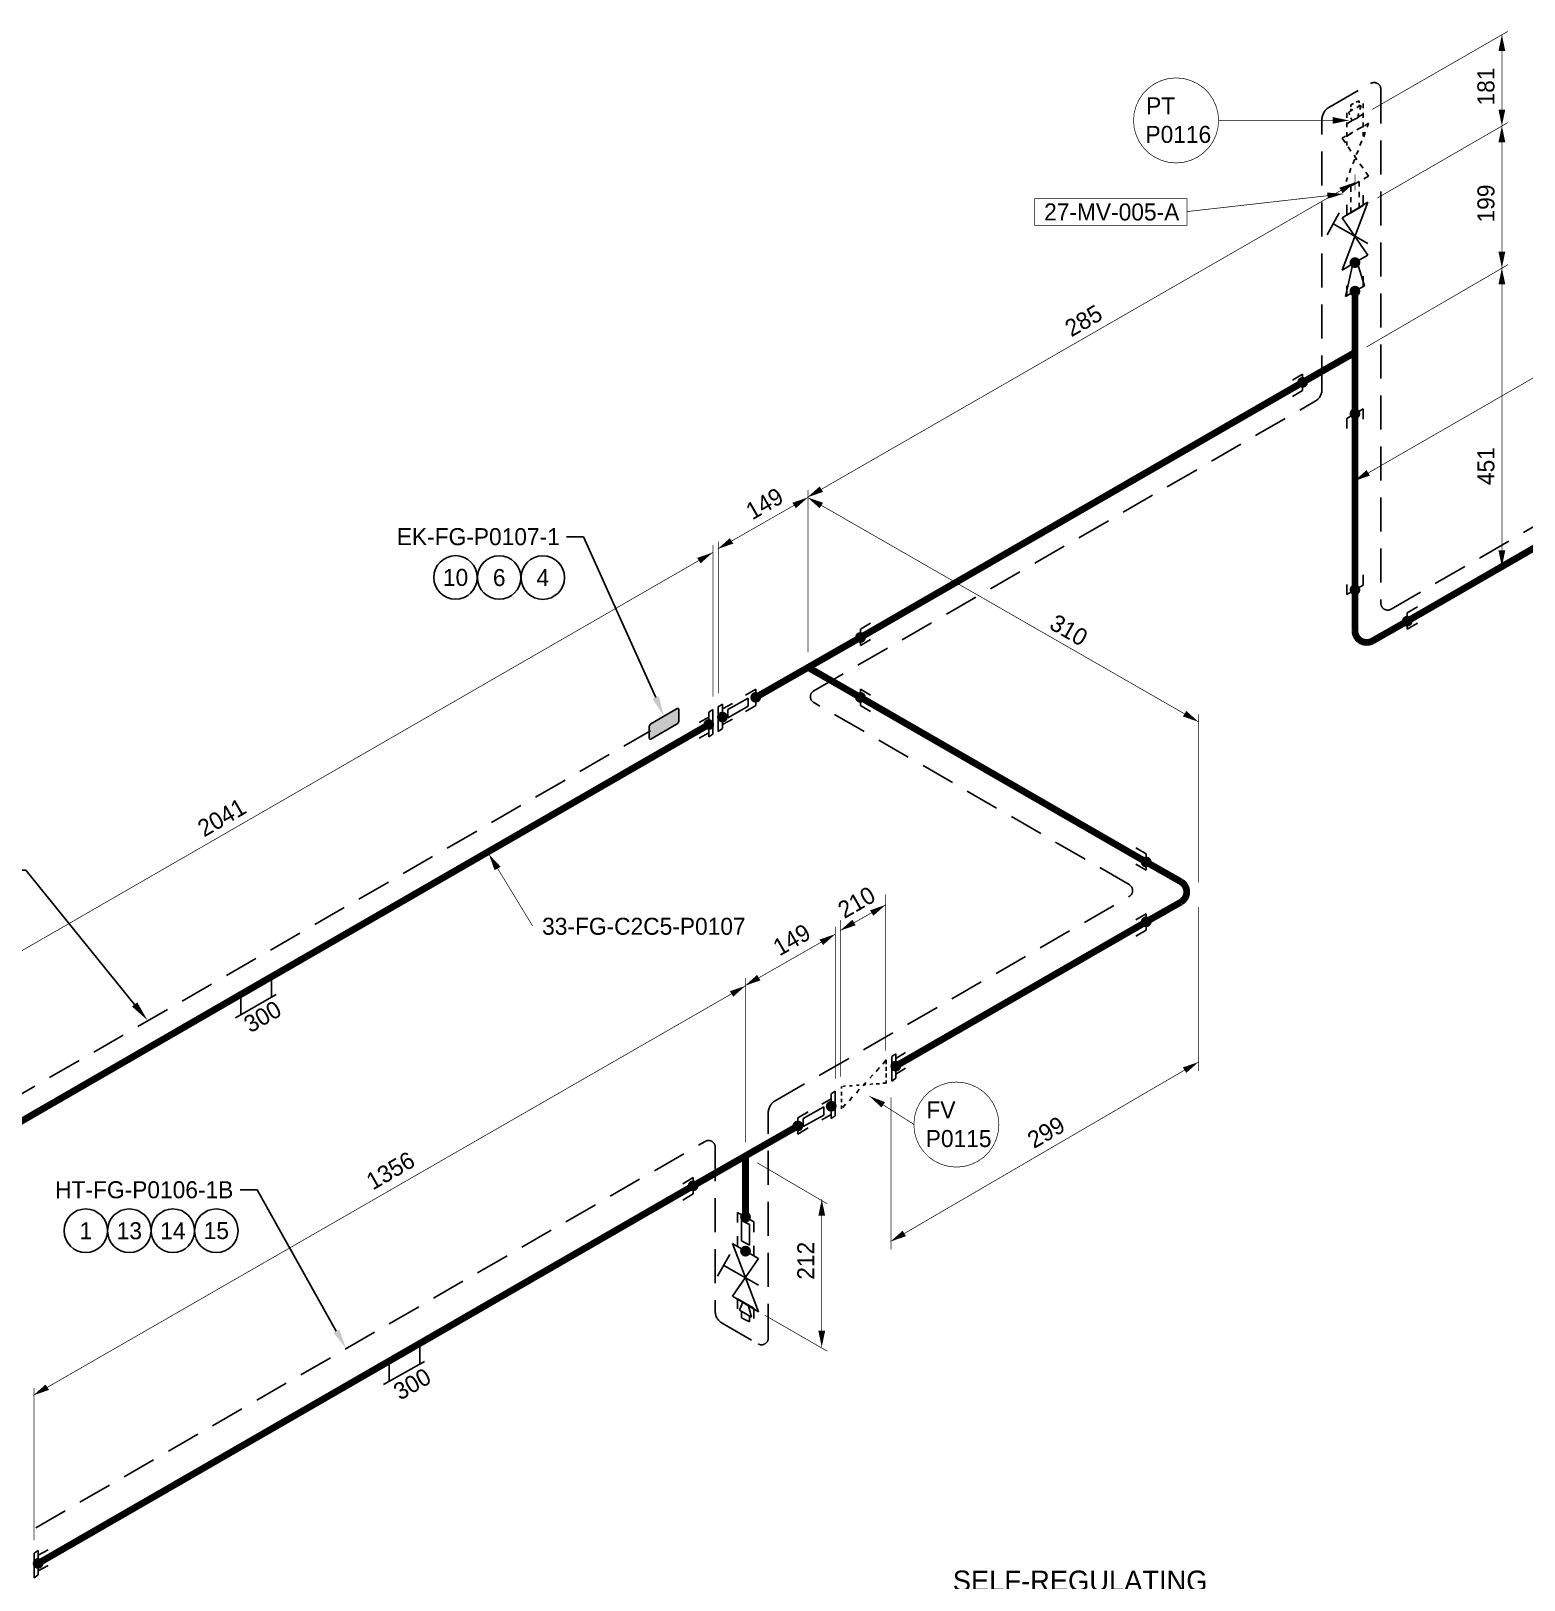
# Model space of a CAD drawing. Extents: x 0 to 844, y -42 to 494.
# Drawn here: x 323.7 to 543.3, y 139.7 to 367.3 of the extents above; entities that cross this region are included whole.
import ezdxf
from ezdxf import colors
from ezdxf.entities.mleader import LeaderData, LeaderLine
from ezdxf.enums import TextEntityAlignment as Align
from ezdxf.math import Vec2, Vec3

# ---------------------------------------------------------------- set-up
doc = ezdxf.new("R2010")
doc.units = 0
doc.header["$LTSCALE"] = 10
doc.header["$MEASUREMENT"] = 0
doc.linetypes.add('DASHED', pattern=[0.75, 0.5, -0.25])
for name, color, linetype in [('DIMENSION', 2, 'Continuous'), ('HEAT_TRACE', 3, 'DASHED'), ('PIPE', 7, 'Continuous'), ('SYMBOL-3', 3, 'Continuous'), ('TEXT-2', 2, 'Continuous'), ('TEXT2', 40, 'Continuous'), ('WELDS', 7, 'Continuous'), ('Wipeout', 7, 'Continuous')]:
    doc.layers.add(name, color=color, linetype=linetype)
doc.styles.add('framdcn', font='', dxfattribs={"height": 2.4})
doc.styles.add('Scovan Elec', font='')
doc.styles.get("Standard").update_dxf_attribs({"font": ''})
doc.styles.get('framdcn').set_extended_font_data('Franklin Gothic Medium Cond')
doc.styles.get('Scovan Elec').set_extended_font_data('Franklin Gothic Medium Cond')
doc.styles.get('Standard').set_extended_font_data('Franklin Gothic Medium Cond')

# ---------------------------------------------------------------- blocks, each defined once
blk = doc.blocks.new('block53')
at = {"layer": 'PIPE', "linetype": 'ByBlock', "flags": 128}
for points in [[(2.1, 2.3), (0.6, 1.5)], [(0.6, 2.2), (0, 1.8)], [(0, 1.8), (0, 0)], [(0, 0), (0, -1.8)], [(0.6, -1.4), (0.6, 2.2)], [(2.1, 0), (0.6, -0.8)], [(0, -1.8), (0.6, -1.4)]]:
    blk.add_lwpolyline(points, dxfattribs=at)
at = {"flags": 1}
for tag in ['Tag', 'UCI', 'Pipe Ref', 'Description', 'Key']:
    blk.add_attdef(tag, (0, 0), '', height=1, dxfattribs=at)
blk = doc.blocks.new('block54')
at = {"layer": 'PIPE', "linetype": 'ByBlock', "const_width": 1, "flags": 128}
for points in [[(96.3, 55.5), (53.8, 31)], [(53.8, 31), (0, 0)]]:
    blk.add_lwpolyline(points, dxfattribs=at)
at = {"flags": 1}
for tag in ['Tag', 'UCI', 'Pipe Ref', 'Description', 'Key']:
    blk.add_attdef(tag, (0, 0), '', height=1, dxfattribs=at)
blk = doc.blocks.new('block55')
at = {"layer": 'PIPE', "linetype": 'ByBlock', "flags": 128}
for points in [[(-0.7, 2.6), (-0.7, -0.4)], [(-6, -3.4), (0, 0)], [(-5.2, 0), (-5.2, -3)]]:
    blk.add_lwpolyline(points, dxfattribs=at)
at = {"flags": 1}
for tag in ['Tag', 'UCI', 'Pipe Ref', 'Description', 'Key']:
    blk.add_attdef(tag, (0, 0), '', height=1, dxfattribs=at)
blk = doc.blocks.new('block56')
at = {"layer": 'PIPE', "linetype": 'ByBlock', "flags": 128}
for points in [[(16.9, 9.7), (18.4, 10.6)], [(16.9, 7.3), (16.9, 9.7)], [(18.4, 8.2), (16.9, 7.3)], [(1.5, 0.9), (0, 0)], [(1.5, -1.5), (1.5, 0.9)], [(0, -2.4), (1.5, -1.5)], [(8, -4.2), (8, -5.7)], [(10.4, -5.6), (8, -4.2)], [(10.4, -7.1), (10.4, -5.6)]]:
    blk.add_lwpolyline(points, dxfattribs=at)
at = {"layer": 'PIPE', "linetype": 'ByBlock', "const_width": 1, "flags": 128}
for points in [[(16.9, 8.5), (9.2, 4.1)], [(9.2, 4.1), (1.5, -0.3)], [(9.2, -4.9), (9.2, 4.1)]]:
    blk.add_lwpolyline(points, dxfattribs=at)
at = {"flags": 1}
for tag in ['Tag', 'UCI', 'Pipe Ref', 'Description', 'Key']:
    blk.add_attdef(tag, (0, 0), '', height=1, dxfattribs=at)
blk = doc.blocks.new('block57')
at = {"layer": 'PIPE', "linetype": 'ByBlock', "flags": 128}
for points in [[(-0.6, 0.3), (0, 0)], [(-0.6, -2.7), (-0.6, 0.3)], [(0, 0), (0.6, -0.3)], [(0.6, -0.3), (0.6, -3.3)], [(0.6, -3.3), (-0.6, -2.7)]]:
    blk.add_lwpolyline(points, dxfattribs=at)
at = {"flags": 1}
for tag in ['Tag', 'UCI', 'Pipe Ref', 'Description', 'Key']:
    blk.add_attdef(tag, (0, 0), '', height=1, dxfattribs=at)
blk = doc.blocks.new('block58')
at = {"layer": 'PIPE', "linetype": 'ByBlock', "flags": 128}
for points in [[(0, -1.5), (0, 0)], [(-0.7, -1.1), (1.2, -2.2)], [(3.1, -11.1), (-0.7, -1.1)], [(2.4, -2.9), (0, -1.5)], [(1.2, -2.2), (3.1, -3.3)], [(2.4, -1.4), (2.4, -2.9)], [(-1.1, -2.7), (-2.9, -5.9)], [(-2, -4.3), (3.1, -7.2)], [(3.1, -3.3), (-0.7, -8.8)], [(-0.7, -8.8), (3.1, -11.1)], [(0, -9.2), (0, -10.7)], [(2.4, -10.6), (0, -9.2)], [(2.4, -12.1), (2.4, -10.6)]]:
    blk.add_lwpolyline(points, dxfattribs=at)
at = {"flags": 1}
for tag in ['Tag', 'UCI', 'Pipe Ref', 'Description', 'Key']:
    blk.add_attdef(tag, (0, 0), '', height=1, dxfattribs=at)
blk = doc.blocks.new('block59')
at = {"layer": 'PIPE', "linetype": 'ByBlock', "flags": 128}
for points in [[(-0.9, -1), (-0.4, 0.2)], [(-0.4, 0.2), (0, 0)], [(0, 0), (0.4, -0.2)], [(0.9, -2), (-0.9, -1)], [(-0.6, -2.1), (-0.6, -1.2)], [(0.6, -2.7), (-0.6, -2.1)], [(0.4, -0.2), (0.9, -2)], [(0.6, -1.8), (0.6, -2.7)]]:
    blk.add_lwpolyline(points, dxfattribs=at)
at = {"flags": 1}
for tag in ['Tag', 'UCI', 'Pipe Ref', 'Description', 'Key']:
    blk.add_attdef(tag, (0, 0), '', height=1, dxfattribs=at)
blk = doc.blocks.new('block60')
at = {"layer": 'PIPE', "linetype": 'ByBlock', "flags": 128}
for points in [[(3, 2.3), (0, 0.6)], [(3, 1.1), (3, 2.3)], [(0, -0.6), (3, 1.1)], [(0, 0.6), (0, 0)], [(0, 0), (0, -0.6)]]:
    blk.add_lwpolyline(points, dxfattribs=at)
at = {"flags": 1}
for tag in ['Tag', 'UCI', 'Pipe Ref', 'Description', 'Key']:
    blk.add_attdef(tag, (0, 0), '', height=1, dxfattribs=at)
blk = doc.blocks.new('block61')
at = {"layer": 'PIPE', "linetype": 'ByBlock', "flags": 128}
for points in [[(0, 1.1), (-1.4, 0.3)], [(0.6, 2.2), (0, 1.8)], [(0, 1.8), (0, 0)], [(0, 0), (0, -1.8)], [(0.6, -1.4), (0.6, 2.2)], [(0, -1.2), (-1.4, -2)], [(0, -1.8), (0.6, -1.4)]]:
    blk.add_lwpolyline(points, dxfattribs=at)
at = {"flags": 1}
for tag in ['Tag', 'UCI', 'Pipe Ref', 'Description', 'Key']:
    blk.add_attdef(tag, (0, 0), '', height=1, dxfattribs=at)
blk = doc.blocks.new('block71')
at = {"layer": 'PIPE', "linetype": 'ByBlock', "const_width": 1, "flags": 128}
for points in [[(131, 75.6), (64.4, 37.2)], [(64.4, 37.2), (0, 0)]]:
    blk.add_lwpolyline(points, dxfattribs=at)
at = {"flags": 1}
for tag in ['Tag', 'UCI', 'Pipe Ref', 'Description', 'Key']:
    blk.add_attdef(tag, (0, 0), '', height=1, dxfattribs=at)
blk = doc.blocks.new('block72')
at = {"layer": 'PIPE', "linetype": 'ByBlock', "flags": 128}
for points in [[(-0.7, 2.6), (-0.7, -0.4)], [(-6, -3.4), (0, 0)], [(-5.2, 0), (-5.2, -3)]]:
    blk.add_lwpolyline(points, dxfattribs=at)
at = {"flags": 1}
for tag in ['Tag', 'UCI', 'Pipe Ref', 'Description', 'Key']:
    blk.add_attdef(tag, (0, 0), '', height=1, dxfattribs=at)
blk = doc.blocks.new('block73')
at = {"layer": 'PIPE', "linetype": 'ByBlock', "flags": 128}
for points in [[(0, 1.1), (-1.4, 0.3)], [(0.6, 2.2), (0, 1.8)], [(0, 1.8), (0, 0)], [(0, 0), (0, -1.8)], [(0.6, -1.4), (0.6, 2.2)], [(0, -1.2), (-1.4, -2)], [(0, -1.8), (0.6, -1.4)]]:
    blk.add_lwpolyline(points, dxfattribs=at)
at = {"flags": 1}
for tag in ['Tag', 'UCI', 'Pipe Ref', 'Description', 'Key']:
    blk.add_attdef(tag, (0, 0), '', height=1, dxfattribs=at)
blk = doc.blocks.new('block74')
at = {"layer": 'PIPE', "linetype": 'ByBlock', "flags": 128}
for points in [[(2.1, 2.3), (0.6, 1.5)], [(0.6, 2.2), (0, 1.8)], [(0, 1.8), (0, 0)], [(0, 0), (0, -1.8)], [(0.6, -1.4), (0.6, 2.2)], [(2.1, 0), (0.6, -0.8)], [(0, -1.8), (0.6, -1.4)]]:
    blk.add_lwpolyline(points, dxfattribs=at)
at = {"flags": 1}
for tag in ['Tag', 'UCI', 'Pipe Ref', 'Description', 'Key']:
    blk.add_attdef(tag, (0, 0), '', height=1, dxfattribs=at)
blk = doc.blocks.new('block75')
at = {"layer": 'PIPE', "linetype": 'ByBlock', "flags": 128}
for points in [[(3, 2.3), (0, 0.6)], [(3, 1.1), (3, 2.3)], [(0, -0.6), (3, 1.1)], [(0, 0.6), (0, 0)], [(0, 0), (0, -0.6)]]:
    blk.add_lwpolyline(points, dxfattribs=at)
at = {"flags": 1}
for tag in ['Tag', 'UCI', 'Pipe Ref', 'Description', 'Key']:
    blk.add_attdef(tag, (0, 0), '', height=1, dxfattribs=at)
blk = doc.blocks.new('block76')
at = {"layer": 'PIPE', "linetype": 'ByBlock', "flags": 128}
for points in [[(16.9, 9.7), (18.4, 10.6)], [(16.9, 7.3), (16.9, 9.7)], [(18.4, 8.2), (16.9, 7.3)], [(1.5, 0.9), (0, 0)], [(1.5, -1.5), (1.5, 0.9)], [(16.9, 0.9), (18.4, 0)], [(16.9, -1.5), (16.9, 0.9)], [(0, -2.4), (1.5, -1.5)], [(18.4, -2.4), (16.9, -1.5)]]:
    blk.add_lwpolyline(points, dxfattribs=at)
at = {"layer": 'PIPE', "linetype": 'ByBlock', "const_width": 1, "flags": 128}
for points in [[(16.9, 8.5), (9.2, 4.1)], [(9.2, 4.1), (1.5, -0.3)], [(16.9, -0.3), (9.2, 4.1)]]:
    blk.add_lwpolyline(points, dxfattribs=at)
at = {"flags": 1}
for tag in ['Tag', 'UCI', 'Pipe Ref', 'Description', 'Key']:
    blk.add_attdef(tag, (0, 0), '', height=1, dxfattribs=at)
blk = doc.blocks.new('block77')
at = {"layer": 'PIPE', "linetype": 'ByBlock', "const_width": 1, "flags": 128}
blk.add_lwpolyline([(42, -24.2), (0, 0)], dxfattribs=at)
at = {"flags": 1}
for tag in ['Tag', 'UCI', 'Pipe Ref', 'Description', 'Key']:
    blk.add_attdef(tag, (0, 0), '', height=1, dxfattribs=at)
blk = doc.blocks.new('block78')
at = {"layer": 'PIPE', "linetype": 'ByBlock', "flags": 128}
for points in [[(-4.23, 5.6), (-5.73, 6.5)], [(-4.23, 3.2), (-4.23, 5.6)], [(-5.73, 4.1), (-4.23, 3.2)], [(-4.23, -3.2), (-5.73, -4.1)], [(-4.23, -5.6), (-4.23, -3.2)], [(-5.73, -6.5), (-4.23, -5.6)]]:
    blk.add_lwpolyline(points, dxfattribs=at)
at = {"layer": 'PIPE', "linetype": 'ByBlock', "const_width": 1, "flags": 128}
for points in [[(0.87, 1.5), (-4.23, 4.4)], [(0.87, -1.5), (0.87, -1.5), (1.11, -1.33), (1.33, -1.11), (1.5, -0.87), (1.63, -0.59), (1.71, -0.3), (1.73, 0), (1.71, 0.3), (1.63, 0.59), (1.5, 0.87), (1.33, 1.11), (1.11, 1.33), (0.87, 1.5)], [(-4.23, -4.4), (0.87, -1.5)]]:
    blk.add_lwpolyline(points, dxfattribs=at)
at = {"flags": 1}
for tag in ['Tag', 'UCI', 'Pipe Ref', 'Description', 'Key']:
    blk.add_attdef(tag, (0, 0), '', height=1, dxfattribs=at)
blk = doc.blocks.new('block79')
at = {"layer": 'PIPE', "linetype": 'ByBlock', "const_width": 1, "flags": 128}
blk.add_lwpolyline([(-36.8, -21.2), (0, 0)], dxfattribs=at)
at = {"flags": 1}
for tag in ['Tag', 'UCI', 'Pipe Ref', 'Description', 'Key']:
    blk.add_attdef(tag, (0, 0), '', height=1, dxfattribs=at)
blk = doc.blocks.new('block80')
at = {"layer": 'PIPE', "linetype": 'ByBlock', "flags": 128}
for points in [[(-0.6, 1.4), (0, 1.8)], [(-0.6, -2.2), (-0.6, 1.4)], [(0, 1.1), (1.4, 2)], [(0, 1.8), (0, 0)], [(0, 0), (0, -1.8)], [(0, -1.8), (-0.6, -2.2)], [(0, -1.2), (1.4, -0.3)]]:
    blk.add_lwpolyline(points, dxfattribs=at)
at = {"flags": 1}
for tag in ['Tag', 'UCI', 'Pipe Ref', 'Description', 'Key']:
    blk.add_attdef(tag, (0, 0), '', height=1, dxfattribs=at)
blk = doc.blocks.new('block81')
at = {"layer": 'PIPE', "flags": 128}
for points in [[(-1.5, 1.7), (-1, 2.3)], [(-0.5, 2.8), (0, 3.4)], [(0, 2.8), (0, 3.4)], [(0, 1.8), (0, 2.4)], [(-3.4, -0.4), (-3, 0.1)], [(-2.4, 0.7), (-2, 1.2)], [(-0.5, 0), (0, 0)], [(0, 0.8), (0, 1.4)], [(0, 0), (0, 0.4)], [(-6.6, -0.5), (-6.6, -0.8)], [(-6.6, -1.3), (-6.6, -1.8)], [(-6.4, -0.5), (-6, -0.4)], [(-5.4, -0.4), (-5, -0.4)], [(-5.4, -2.6), (-5, -2)], [(-4.4, -0.3), (-4, -0.3)], [(-4.4, -1.5), (-4, -0.9)], [(-3.4, -0.2), (-3, -0.2)], [(-2.4, -0.2), (-2, -0.1)], [(-1.5, -0.1), (-1, -0.1)], [(-6.6, -2.3), (-6.6, -2.8)], [(-6.6, -3.3), (-6.6, -3.8)], [(-6.4, -3.6), (-6, -3.1)]]:
    blk.add_lwpolyline(points, dxfattribs=at)
at = {"flags": 1}
for tag in ['Tag', 'UCI', 'Pipe Ref', 'Description', 'Key']:
    blk.add_attdef(tag, (0, 0), '', height=1, dxfattribs=at)
blk = doc.blocks.new('block82')
at = {"layer": 'PIPE', "linetype": 'ByBlock', "const_width": 1, "flags": 128}
blk.add_lwpolyline([(65, 37.5), (0, 0)], dxfattribs=at)
at = {"flags": 1}
for tag in ['Tag', 'UCI', 'Pipe Ref', 'Description', 'Key']:
    blk.add_attdef(tag, (0, 0), '', height=1, dxfattribs=at)
blk = doc.blocks.new('block83')
at = {"layer": 'PIPE', "linetype": 'ByBlock', "flags": 128}
for points in [[(8, 13.9), (8, 12.4)], [(8, 12.4), (10.4, 13.8)], [(10.4, 13.8), (10.4, 15.3)], [(1.5, 0.9), (0, 0)], [(1.5, -1.5), (1.5, 0.9)], [(0, -2.4), (1.5, -1.5)], [(8, -5.6), (10.4, -4.2)], [(10.4, -4.2), (10.4, -5.7)], [(8, -7.1), (8, -5.6)]]:
    blk.add_lwpolyline(points, dxfattribs=at)
at = {"layer": 'PIPE', "linetype": 'ByBlock', "const_width": 1, "flags": 128}
for points in [[(9.2, 13.1), (9.2, 4.1)], [(9.2, 4.1), (1.5, -0.3)], [(9.2, -4.9), (9.2, 4.1)]]:
    blk.add_lwpolyline(points, dxfattribs=at)
at = {"flags": 1}
for tag in ['Tag', 'UCI', 'Pipe Ref', 'Description', 'Key']:
    blk.add_attdef(tag, (0, 0), '', height=1, dxfattribs=at)
blk = doc.blocks.new('block84')
at = {"layer": 'PIPE', "linetype": 'ByBlock', "flags": 128}
for points in [[(-1.4, -0.8), (-0.3, 4)], [(-0.3, 4), (0.3, 4.4)], [(0.3, 4.4), (1.4, 0.8)], [(0, 0), (-1.4, -0.8)], [(1.4, 0.8), (0, 0)]]:
    blk.add_lwpolyline(points, dxfattribs=at)
at = {"flags": 1}
for tag in ['Tag', 'UCI', 'Pipe Ref', 'Description', 'Key']:
    blk.add_attdef(tag, (0, 0), '', height=1, dxfattribs=at)
blk = doc.blocks.new('block85')
at = {"layer": 'PIPE', "linetype": 'ByBlock', "flags": 128}
for points in [[(1.2, 8.4), (1.2, 9.9)], [(-2.3, 7.3), (-4.1, 4.1)], [(1.9, 8.9), (-1.9, 6.6)], [(-1.9, -1.1), (1.9, 8.9)], [(-1.2, 8.5), (-1.2, 7)], [(-1.2, 7), (1.2, 8.4)], [(-3.2, 5.7), (1.9, 2.8)], [(-1.9, 6.6), (1.9, 1.1)], [(0, 0), (-1.9, -1.1)], [(1.9, 1.1), (0, 0)]]:
    blk.add_lwpolyline(points, dxfattribs=at)
at = {"flags": 1}
for tag in ['Tag', 'UCI', 'Pipe Ref', 'Description', 'Key']:
    blk.add_attdef(tag, (0, 0), '', height=1, dxfattribs=at)
blk = doc.blocks.new('block86')
at = {"layer": 'PIPE', "flags": 128}
for points in [[(-1.4, 7), (-1.9, 6.7)], [(-0.3, 7.6), (-0.8, 7.3)], [(0.8, 8.2), (0.3, 7.9)], [(1.3, 6.9), (1.5, 7.6)], [(2, 8.9), (1.4, 8.5)], [(1.8, 8.3), (2, 8.9)], [(-1.9, 6.7), (-1.4, 6)], [(-1, 5.4), (-0.6, 4.8)], [(0.2, 4.3), (0.5, 4.9)], [(0.7, 5.6), (1, 6.3)], [(-0.8, 1.6), (-0.6, 2.3)], [(-0.3, 2.9), (0, 3.6)], [(-0.1, 4.2), (0.3, 3.5)], [(0.7, 2.9), (1.2, 2.3)], [(-1.3, 0.3), (-1.1, 0.9)], [(0, 0), (-0.7, -0.4)], [(0.6, 0.3), (0, 0)], [(0.6, -0.4), (0.6, 0.3)], [(2, 1.1), (1.3, 0.7)], [(1.6, 1.7), (2, 1.1)], [(-1.9, -1.1), (-1.6, -0.4)], [(-1.3, -0.8), (-1.9, -1.1)], [(-0.6, -0.4), (-0.6, -1.2)], [(-0.6, -2), (-0.6, -2.7)], [(0.6, -2), (0.6, -1.2)], [(-0.6, -3.5), (-0.6, -4.2)], [(-0.6, -4.2), (-0.2, -4)], [(0.2, -3.8), (0.6, -3.6)], [(0.6, -3.6), (0.6, -2.8)]]:
    blk.add_lwpolyline(points, dxfattribs=at)
at = {"flags": 1}
for tag in ['Tag', 'UCI', 'Pipe Ref', 'Description', 'Key']:
    blk.add_attdef(tag, (0, 0), '', height=1, dxfattribs=at)
blk = doc.blocks.new('block87')
at = {"layer": 'PIPE', "flags": 128}
for points in [[(0, 3.4), (0, 2.7)], [(-2.4, 2), (-2.4, 1.3)], [(-2.4, 0.4), (-1.6, 0.9)], [(-2.4, 0.6), (-2.4, -0.1)], [(-0.8, 1.4), (0, 1.8)], [(-0.8, -0.4), (0, 0)], [(0, 2), (0, 1.3)], [(0, 0.6), (0, -0.1)], [(-2.4, -0.8), (-2.4, -1.5)], [(-2.4, -1.4), (-1.6, -0.9)], [(-2.4, -2.2), (-2.4, -2.8)], [(0, -0.8), (0, -1.4)]]:
    blk.add_lwpolyline(points, dxfattribs=at)
at = {"flags": 1}
for tag in ['Tag', 'UCI', 'Pipe Ref', 'Description', 'Key']:
    blk.add_attdef(tag, (0, 0), '', height=1, dxfattribs=at)
blk = doc.blocks.new('block88')
at = {"layer": 'PIPE', "flags": 128}
for points in [[(-0.6, 2.1), (-0.2, 2.3)], [(0.2, 2.5), (0.6, 2.7)], [(0.6, 2.7), (0.6, 2.4)], [(-0.9, 1), (-0.3, 1.4)], [(-0.8, 0.6), (-0.9, 1)], [(-0.6, 1.8), (-0.6, 2.1)], [(-0.6, 1.2), (-0.6, 1.5)], [(-0.4, -0.2), (-0.6, 0.2)], [(0, 0), (-0.4, -0.2)], [(0.4, 0.2), (0, 0)], [(0.3, 1.7), (0.9, 2)], [(0.5, 0.8), (0.4, 0.2)], [(0.6, 2.1), (0.6, 1.8)], [(0.9, 2), (0.7, 1.4)]]:
    blk.add_lwpolyline(points, dxfattribs=at)
at = {"flags": 1}
for tag in ['Tag', 'UCI', 'Pipe Ref', 'Description', 'Key']:
    blk.add_attdef(tag, (0, 0), '', height=1, dxfattribs=at)
blk = doc.blocks.new('block89')
at = {"layer": 'PIPE', "linetype": 'ByBlock', "const_width": 1, "flags": 128}
blk.add_lwpolyline([(0, -25.9), (0, 0)], dxfattribs=at)
at = {"flags": 1}
for tag in ['Tag', 'UCI', 'Pipe Ref', 'Description', 'Key']:
    blk.add_attdef(tag, (0, 0), '', height=1, dxfattribs=at)
blk = doc.blocks.new('block90')
at = {"layer": 'PIPE', "linetype": 'ByBlock', "flags": 128}
for points in [[(-0.53, 6.7), (-0.53, 8.2)], [(-2.93, 6.8), (-2.93, 5.3)], [(-2.93, 5.3), (-0.53, 6.7)], [(5.97, 2.6), (7.47, 3.5)], [(5.97, 0.2), (5.97, 2.6)], [(7.47, 1.1), (5.97, 0.2)]]:
    blk.add_lwpolyline(points, dxfattribs=at)
at = {"layer": 'PIPE', "linetype": 'ByBlock', "const_width": 1, "flags": 128}
for points in [[(-1.73, 0), (-1.73, 6)], [(0.87, -1.5), (0.59, -1.63), (0.3, -1.71), (0, -1.73), (-0.3, -1.71), (-0.59, -1.63), (-0.87, -1.5), (-1.11, -1.33), (-1.33, -1.11), (-1.5, -0.87), (-1.63, -0.59), (-1.71, -0.3), (-1.73, 0)], [(5.97, 1.4), (0.87, -1.5)]]:
    blk.add_lwpolyline(points, dxfattribs=at)
at = {"flags": 1}
for tag in ['Tag', 'UCI', 'Pipe Ref', 'Description', 'Key']:
    blk.add_attdef(tag, (0, 0), '', height=1, dxfattribs=at)
blk = doc.blocks.new('block91')
at = {"layer": 'PIPE', "linetype": 'ByBlock', "const_width": 1, "flags": 128}
for points in [[(88.3, 51), (52, 30)], [(52, 30), (0, 0)]]:
    blk.add_lwpolyline(points, dxfattribs=at)
at = {"flags": 1}
for tag in ['Tag', 'UCI', 'Pipe Ref', 'Description', 'Key']:
    blk.add_attdef(tag, (0, 0), '', height=1, dxfattribs=at)
blk = doc.blocks.new('block110')
at = {"layer": 'WELDS'}
h = blk.add_hatch(color=256, dxfattribs=at)
edge = h.paths.add_edge_path(flags=0)
edge.add_arc((0, 0), 0.8, 0, 360)
at = {"flags": 1}
for tag in ['Tag', 'UCI', 'Pipe Ref', 'Description', 'Key']:
    blk.add_attdef(tag, (0, 0), '', height=1, dxfattribs=at)
blk = doc.blocks.new('block111')
at = {"layer": 'WELDS'}
h = blk.add_hatch(color=256, dxfattribs=at)
edge = h.paths.add_edge_path(flags=0)
edge.add_arc((0, 0), 0.8, 0, 360)
at = {"flags": 1}
for tag in ['Tag', 'UCI', 'Pipe Ref', 'Description', 'Key']:
    blk.add_attdef(tag, (0, 0), '', height=1, dxfattribs=at)
blk = doc.blocks.new('block112')
at = {"layer": 'WELDS'}
h = blk.add_hatch(color=256, dxfattribs=at)
edge = h.paths.add_edge_path(flags=0)
edge.add_arc((0, 0), 0.8, 0, 360)
at = {"flags": 1}
for tag in ['Tag', 'UCI', 'Pipe Ref', 'Description', 'Key']:
    blk.add_attdef(tag, (0, 0), '', height=1, dxfattribs=at)
blk = doc.blocks.new('block113')
at = {"layer": 'WELDS'}
h = blk.add_hatch(color=256, dxfattribs=at)
edge = h.paths.add_edge_path(flags=0)
edge.add_arc((0, 0), 0.8, 0, 360)
at = {"flags": 1}
for tag in ['Tag', 'UCI', 'Pipe Ref', 'Description', 'Key']:
    blk.add_attdef(tag, (0, 0), '', height=1, dxfattribs=at)
blk = doc.blocks.new('block114')
at = {"layer": 'WELDS'}
h = blk.add_hatch(color=256, dxfattribs=at)
edge = h.paths.add_edge_path(flags=0)
edge.add_arc((0, 0), 0.8, 0, 360)
at = {"flags": 1}
for tag in ['Tag', 'UCI', 'Pipe Ref', 'Description', 'Key']:
    blk.add_attdef(tag, (0, 0), '', height=1, dxfattribs=at)
blk = doc.blocks.new('block115')
at = {"layer": 'WELDS'}
h = blk.add_hatch(color=256, dxfattribs=at)
edge = h.paths.add_edge_path(flags=0)
edge.add_arc((0, 0), 0.8, 0, 360)
at = {"flags": 1}
for tag in ['Tag', 'UCI', 'Pipe Ref', 'Description', 'Key']:
    blk.add_attdef(tag, (0, 0), '', height=1, dxfattribs=at)
blk = doc.blocks.new('block123')
at = {"layer": 'WELDS'}
h = blk.add_hatch(color=256, dxfattribs=at)
edge = h.paths.add_edge_path(flags=0)
edge.add_arc((0, 0), 0.8, 0, 360)
at = {"flags": 1}
for tag in ['Tag', 'UCI', 'Pipe Ref', 'Description', 'Key']:
    blk.add_attdef(tag, (0, 0), '', height=1, dxfattribs=at)
blk = doc.blocks.new('block124')
at = {"layer": 'WELDS'}
h = blk.add_hatch(color=256, dxfattribs=at)
edge = h.paths.add_edge_path(flags=0)
edge.add_arc((0, 0), 0.8, 0, 360)
at = {"flags": 1}
for tag in ['Tag', 'UCI', 'Pipe Ref', 'Description', 'Key']:
    blk.add_attdef(tag, (0, 0), '', height=1, dxfattribs=at)
blk = doc.blocks.new('block125')
at = {"layer": 'WELDS'}
h = blk.add_hatch(color=256, dxfattribs=at)
edge = h.paths.add_edge_path(flags=0)
edge.add_arc((0, 0), 0.8, 0, 360)
at = {"flags": 1}
for tag in ['Tag', 'UCI', 'Pipe Ref', 'Description', 'Key']:
    blk.add_attdef(tag, (0, 0), '', height=1, dxfattribs=at)
blk = doc.blocks.new('block126')
at = {"layer": 'WELDS'}
h = blk.add_hatch(color=256, dxfattribs=at)
edge = h.paths.add_edge_path(flags=0)
edge.add_arc((0, 0), 0.8, 0, 360)
at = {"flags": 1}
for tag in ['Tag', 'UCI', 'Pipe Ref', 'Description', 'Key']:
    blk.add_attdef(tag, (0, 0), '', height=1, dxfattribs=at)
blk = doc.blocks.new('block127')
at = {"layer": 'WELDS'}
h = blk.add_hatch(color=256, dxfattribs=at)
edge = h.paths.add_edge_path(flags=0)
edge.add_arc((0, 0), 0.8, 0, 360)
at = {"flags": 1}
for tag in ['Tag', 'UCI', 'Pipe Ref', 'Description', 'Key']:
    blk.add_attdef(tag, (0, 0), '', height=1, dxfattribs=at)
blk = doc.blocks.new('block128')
at = {"layer": 'WELDS'}
h = blk.add_hatch(color=256, dxfattribs=at)
edge = h.paths.add_edge_path(flags=0)
edge.add_arc((0, 0), 0.8, 0, 360)
at = {"flags": 1}
for tag in ['Tag', 'UCI', 'Pipe Ref', 'Description', 'Key']:
    blk.add_attdef(tag, (0, 0), '', height=1, dxfattribs=at)
blk = doc.blocks.new('block129')
at = {"layer": 'WELDS'}
h = blk.add_hatch(color=256, dxfattribs=at)
edge = h.paths.add_edge_path(flags=0)
edge.add_arc((0, 0), 0.8, 0, 360)
at = {"flags": 1}
for tag in ['Tag', 'UCI', 'Pipe Ref', 'Description', 'Key']:
    blk.add_attdef(tag, (0, 0), '', height=1, dxfattribs=at)
blk = doc.blocks.new('block130')
at = {"layer": 'WELDS'}
h = blk.add_hatch(color=256, dxfattribs=at)
edge = h.paths.add_edge_path(flags=0)
edge.add_arc((0, 0), 0.8, 0, 360)
at = {"flags": 1}
for tag in ['Tag', 'UCI', 'Pipe Ref', 'Description', 'Key']:
    blk.add_attdef(tag, (0, 0), '', height=1, dxfattribs=at)
blk = doc.blocks.new('block131')
at = {"layer": 'WELDS'}
h = blk.add_hatch(color=256, dxfattribs=at)
edge = h.paths.add_edge_path(flags=0)
edge.add_arc((0, 0), 0.8, 0, 360)
at = {"flags": 1}
for tag in ['Tag', 'UCI', 'Pipe Ref', 'Description', 'Key']:
    blk.add_attdef(tag, (0, 0), '', height=1, dxfattribs=at)
blk = doc.blocks.new('block132')
at = {"layer": 'WELDS'}
h = blk.add_hatch(color=256, dxfattribs=at)
edge = h.paths.add_edge_path(flags=0)
edge.add_arc((0, 0), 0.8, 0, 360)
at = {"flags": 1}
for tag in ['Tag', 'UCI', 'Pipe Ref', 'Description', 'Key']:
    blk.add_attdef(tag, (0, 0), '', height=1, dxfattribs=at)
blk = doc.blocks.new('block133')
at = {"layer": 'WELDS'}
h = blk.add_hatch(color=256, dxfattribs=at)
edge = h.paths.add_edge_path(flags=0)
edge.add_arc((0, 0), 0.8, 0, 360)
at = {"flags": 1}
for tag in ['Tag', 'UCI', 'Pipe Ref', 'Description', 'Key']:
    blk.add_attdef(tag, (0, 0), '', height=1, dxfattribs=at)
blk = doc.blocks.new('block134')
at = {"layer": 'WELDS'}
h = blk.add_hatch(color=256, dxfattribs=at)
edge = h.paths.add_edge_path(flags=0)
edge.add_arc((0, 0), 0.8, 0, 360)
at = {"flags": 1}
for tag in ['Tag', 'UCI', 'Pipe Ref', 'Description', 'Key']:
    blk.add_attdef(tag, (0, 0), '', height=1, dxfattribs=at)
blk = doc.blocks.new('block135')
at = {"layer": 'WELDS'}
h = blk.add_hatch(color=256, dxfattribs=at)
edge = h.paths.add_edge_path(flags=0)
edge.add_arc((0, 0), 0.8, 0, 360)
at = {"flags": 1}
for tag in ['Tag', 'UCI', 'Pipe Ref', 'Description', 'Key']:
    blk.add_attdef(tag, (0, 0), '', height=1, dxfattribs=at)
blk = doc.blocks.new('block136')
at = {"layer": 'WELDS'}
h = blk.add_hatch(color=256, dxfattribs=at)
edge = h.paths.add_edge_path(flags=0)
edge.add_arc((0, 0), 0.8, 0, 360)
at = {"flags": 1}
for tag in ['Tag', 'UCI', 'Pipe Ref', 'Description', 'Key']:
    blk.add_attdef(tag, (0, 0), '', height=1, dxfattribs=at)
blk = doc.blocks.new('block17')
at = {"layer": 'TEXT2'}
blk.add_hatch(color=256, dxfattribs=at).paths.add_polyline_path([(0.001, 0), (1.701, -1.8), (0.801, -2.3)])
at = {"layer": 'TEXT2', "linetype": 'ByBlock', "const_width": 0.1, "flags": 128}
blk.add_lwpolyline([(6.4, -10.5), (0, 0)], dxfattribs=at)
blk = doc.blocks.new('block18')
at = {"layer": 'TEXT2'}
blk.add_hatch(color=256, dxfattribs=at).paths.add_polyline_path([(0.001, 0), (2.301, -0.9), (1.801, -1.7)])
at = {"layer": 'TEXT2', "linetype": 'ByBlock', "const_width": 0.1, "flags": 128}
blk.add_lwpolyline([(6.6, -4.2), (0, 0)], dxfattribs=at)
blk = doc.blocks.new('block19')
at = {"layer": 'TEXT2', "style": 'framdcn'}
for s, p in [('FV', (0, 0)), ('P0115', (-0.1, -4.2))]:
    blk.add_text(s, height=2.5, dxfattribs=at).set_placement(p)
blk = doc.blocks.new('block20')
at = {"layer": 'TEXT2'}
blk.add_hatch(color=256, dxfattribs=at).paths.add_polyline_path([(0.001, 0.001), (-2.299, -0.699), (-2.399, 0.201)])
at = {"layer": 'TEXT2', "linetype": 'ByBlock', "const_width": 0.1, "flags": 128}
blk.add_lwpolyline([(-23, -2.6), (0, 0)], dxfattribs=at)
blk = doc.blocks.new('block23')
at = {"layer": 'TEXT2'}
blk.add_hatch(color=256, dxfattribs=at).paths.add_polyline_path([(0.001, 0.001), (-2.399, -0.499), (-2.399, 0.501)])
at = {"layer": 'TEXT2', "linetype": 'ByBlock', "const_width": 0.1, "flags": 128}
blk.add_lwpolyline([(-19.2, 0), (0, 0)], dxfattribs=at)
blk = doc.blocks.new('block24')
at = {"layer": 'TEXT2', "style": 'framdcn'}
for s, p in [('PT', (0, 0)), ('P0116', (-0.1, -4.2))]:
    blk.add_text(s, height=2.5, dxfattribs=at).set_placement(p)
blk = doc.blocks.new('*U172')
h = blk.add_hatch(color=256)
h.dxf.hatch_style = 1
edge = h.paths.add_edge_path()
edge.add_ellipse((1.95, 0.25), major_axis=(0.153, 0.265), ratio=0.57735, start_angle=225, end_angle=315)
edge.add_line((2.17, 0.37), (2.17, 2.13))
edge.add_ellipse((1.95, 2), major_axis=(0.153, 0.265), ratio=0.57735, start_angle=-45, end_angle=45)
edge.add_line((1.95, 2.25), (-1.95, 0))
edge.add_ellipse((-1.95, -0.25), major_axis=(0.153, 0.265), ratio=0.57735, start_angle=45, end_angle=135)
edge.add_line((-2.17, -0.37), (-2.17, -2.12))
edge.add_ellipse((-1.95, -2), major_axis=(0.153, 0.265), ratio=0.57735, start_angle=135, end_angle=225)
edge.add_line((-1.95, -2.25), (1.95, 0))
at = {"extrusion": (0, 0.816497, 0.57735)}
for p, q in [((1.95, 2.25), (-1.95, 0)), ((-1.95, -2.25), (1.95, 0)), ((2.17, 0.38), (2.17, 2.12)), ((-2.17, -0.38), (-2.17, -2.12))]:
    blk.add_line(p, q, dxfattribs=at)
for centre, start_param, end_param in [((1.95, 2), -0.785398, 0.785398), ((-1.95, -0.25), 0.785398, 2.356194), ((1.95, 0.25), 3.926991, 5.497787), ((-1.95, -2), 2.356194, 3.926991)]:
    blk.add_ellipse(centre, major_axis=(0.153, 0.265), ratio=0.57735, start_param=start_param, end_param=end_param)
blk = doc.blocks.new('*U17')
blk.add_wipeout([(0, 3.2), (-0.4, 3.17), (-0.8, 3.1), (-1.18, 2.98), (-1.54, 2.8), (-1.88, 2.59), (-2.19, 2.33), (-2.47, 2.04), (-2.7, 1.71), (-2.9, 1.36), (-3.04, 0.99), (-3.14, 0.6), (-3.19, 0.2), (-3.19, -0.2), (-3.14, -0.6), (-3.04, -0.99), (-2.9, -1.36), (-2.7, -1.71), (-2.47, -2.04), (-2.19, -2.33), (-1.88, -2.59), (-1.54, -2.8), (-1.18, -2.98), (-0.8, -3.1), (-0.4, -3.17), (0, -3.2), (0.4, -3.17), (0.8, -3.1), (1.18, -2.98), (1.54, -2.8), (1.88, -2.59), (2.19, -2.33), (2.47, -2.04), (2.7, -1.71), (2.9, -1.36), (3.04, -0.99), (3.14, -0.6), (3.19, -0.2), (3.19, 0.2), (3.14, 0.6), (3.04, 0.99), (2.9, 1.36), (2.7, 1.71), (2.47, 2.04), (2.19, 2.33), (1.88, 2.59), (1.54, 2.8), (1.18, 2.98), (0.8, 3.1), (0.4, 3.17)]).dxf.layer = 'Wipeout'
blk.add_circle((0, 0), 3.2)
at = {"color": 2}
blk.add_attdef('TAG1', text='', height=2.5, dxfattribs=at).set_placement((0, 0), align=Align.MIDDLE)
blk.add_attdef('TAG2', text='', height=2.5, dxfattribs=at).set_placement((3, -3), align=Align.MIDDLE_LEFT)

msp = doc.modelspace()

# ---------------------------------------------------------------- hatches: boundary and pattern name
at = {"layer": 'DIMENSION'}
for points in [[(540, 366.8), (540.5, 364.4), (539.5, 364.4)], [(540, 353.4), (539.5, 355.8), (540.5, 355.8)], [(540, 353.4), (540.5, 351), (539.5, 351)], [(518.4, 345.1), (516.6, 343.5), (516.1, 344.3)], [(540, 332.5), (539.5, 334.9), (540.5, 334.9)], [(540, 332.5), (540.5, 330.1), (539.5, 330.1)], [(518.3, 301.2), (520.1, 302.8), (520.6, 302)], [(438, 298.8), (436.2, 297.2), (435.7, 298)], [(437.9, 298.8), (439.7, 300.4), (440.2, 299.6)], [(437.9, 298.8), (440.2, 298), (439.7, 297.2)], [(424.7, 291.2), (426.5, 292.8), (427, 292)], [(424, 290.7), (422.2, 289.1), (421.7, 289.9)], [(540, 288.6), (539.5, 291), (540.5, 291)], [(495.4, 265.8), (493.1, 266.6), (493.6, 267.4)], [(449.4, 238.9), (447.6, 237.3), (447.1, 238.1)], [(442, 234.6), (440.2, 233), (439.7, 233.8)], [(442.7, 235.1), (444.5, 236.7), (445, 235.9)], [(428.7, 227), (430.5, 228.6), (431, 227.8)], [(428.8, 227), (427, 225.4), (426.5, 226.2)], [(495.4, 215.8), (493.6, 214.2), (493.1, 215)], [(440.01, 195.6), (440.51, 193.2), (439.51, 193.2)], [(450.1, 189.4), (451.9, 191), (452.4, 190.2)], [(440.01, 173.9), (439.51, 176.3), (440.51, 176.3)], [(324.1, 166.8), (325.9, 168.4), (326.4, 167.6)]]:
    msp.add_hatch(color=256, dxfattribs=at).paths.add_polyline_path(points)

# ---------------------------------------------------------------- linework, layer by layer
at = {"layer": 'DIMENSION', "linetype": 'ByBlock', "const_width": 0.1, "flags": 128}
for points in [[(520.9, 355.8), (540.9, 367.3)], [(540, 366.8), (540, 353.4)], [(615, 356.9), (518.3, 301.2)], [(521.7, 342.8), (540.9, 353.9)], [(540, 353.4), (540, 332.5)], [(518.4, 343.9), (518.4, 346.3)], [(518.4, 345.1), (437.9, 298.8)], [(520.1, 320.9), (540.9, 333)], [(540, 332.5), (540, 288.6)], [(518.4, 300), (518.4, 302.4)], [(438, 298.8), (424.7, 291.2)], [(495.4, 265.8), (437.9, 298.8)], [(438, 276), (438, 299.9)], [(424, 269.5), (424, 291.8)], [(424.8, 270), (424.8, 292.3)], [(424, 290.7), (279.1, 207.2)], [(539, 288), (541, 289.1)], [(495.4, 242.2), (495.4, 266.9)], [(449.4, 217.46), (449.4, 240.46)], [(449.4, 238.9), (442.7, 235.1)], [(495.4, 238.6), (495.4, 214.5)], [(442, 234.6), (428.7, 227)], [(442, 213.3), (442, 235.7)], [(442.8, 213.65), (442.8, 236.65)], [(428.8, 204), (428.8, 228.1)], [(428.8, 227), (324.1, 166.8)], [(495.4, 215.8), (450.1, 189.4)], [(450.2, 210.6), (450.2, 188.2)], [(430.5, 201), (440.81, 194.96)], [(440.01, 195.6), (440.01, 173.9)], [(431.6, 178.6), (440.81, 173.3)], [(324.2, 145.5), (324.2, 167.9)]]:
    msp.add_lwpolyline(points, dxfattribs=at)
at = {"layer": 'HEAT_TRACE'}
for p, q in [((514.55, 356.08), (520.71, 359.63)), ((522.21, 358.77), (522.21, 283.23)), ((513.55, 314.65), (513.55, 354.35)), ((523.71, 282.37), (615.01, 335.07)), ((438.84, 270.37), (512.55, 312.92)), ((485.21, 241.87), (438.84, 268.63)), ((433.15, 210.08), (485.21, 240.13)), ((432.15, 175.23), (432.15, 208.35)), ((272.5, 117.33), (422.85, 204.13)), ((424.35, 203.27), (424.35, 179.15)), ((425.35, 177.42), (430.65, 174.37))]:
    msp.add_line(p, q, dxfattribs=at)
msp.add_lwpolyline([(274.53, 183.5), (414.83, 264.5)], dxfattribs=at)
for centre, radius, start, end in [((521.21, 358.77), 1, 0, 120), ((515.55, 354.35), 2, 120, 180), ((511.55, 314.65), 2, 300, 0), ((523.21, 283.23), 1, 180, 300), ((439.34, 269.5), 1, 120, 240), ((484.71, 241), 1, 300, 60), ((434.15, 208.35), 2, 120, 180), ((423.35, 203.27), 1, 0, 120), ((426.35, 179.15), 2, 180, 240), ((431.15, 175.23), 1, 240, 0)]:
    msp.add_arc(centre, radius, start, end, dxfattribs=at)
at = {"layer": 'TEXT2', "linetype": 'ByBlock', "const_width": 0.1, "flags": 128}
for points in [[(498.26, 353.11), (497.97, 352.06), (497.51, 351.07), (496.89, 350.18), (496.12, 349.41), (495.23, 348.79), (494.24, 348.33), (493.19, 348.04), (492.1, 347.95), (491.01, 348.04), (489.96, 348.33), (488.98, 348.79), (488.08, 349.41), (487.31, 350.18), (486.69, 351.07), (486.23, 352.06), (485.94, 353.11), (485.85, 354.2), (485.94, 355.29), (486.23, 356.34), (486.69, 357.32), (487.31, 358.22), (488.08, 358.99), (488.98, 359.61), (489.96, 360.07), (491.01, 360.36), (492.1, 360.45), (493.19, 360.36), (494.24, 360.07), (495.23, 359.61), (496.12, 358.99), (496.89, 358.22), (497.51, 357.32), (497.97, 356.34), (498.26, 355.29), (498.35, 354.2)], [(471.3, 338.8), (471.3, 342.7), (493.7, 342.7), (493.7, 338.8)], [(465.96, 205.51), (465.67, 204.46), (465.21, 203.47), (464.59, 202.58), (463.82, 201.81), (462.93, 201.19), (461.94, 200.73), (460.89, 200.44), (459.8, 200.35), (458.71, 200.44), (457.66, 200.73), (456.68, 201.19), (455.78, 201.81), (455.01, 202.58), (454.39, 203.47), (453.93, 204.46), (453.64, 205.51), (453.55, 206.6), (453.64, 207.69), (453.93, 208.74), (454.39, 209.72), (455.01, 210.62), (455.78, 211.39), (456.68, 212.01), (457.66, 212.47), (458.71, 212.76), (459.8, 212.85), (460.89, 212.76), (461.94, 212.47), (462.93, 212.01), (463.82, 211.39), (464.59, 210.62), (465.21, 209.72), (465.67, 208.74), (465.96, 207.69), (466.05, 206.6)]]:
    msp.add_lwpolyline(points, close=True, dxfattribs=at)

# ---------------------------------------------------------------- block references
at = {"layer": 'PIPE'}
for name, p in [('block87', (519.6, 353.3)), ('block88', (518.4, 354.4)), ('block86', (518.4, 344.9)), ('block85', (518.4, 333.3)), ('block84', (518.4, 329.1)), ('block83', (509.2, 316)), ('block91', (526.1, 280.6)), ('block82', (445.7, 278.2)), ('block89', (518.4, 311.1)), ('block90', (520.13, 279.2)), ('block76', (428.8, 269.7)), ('block75', (426.2, 267)), ('block77', (445.7, 269.4)), ('block73', (423.4, 265.4)), ('block74', (424.8, 266.2)), ('block71', (292.4, 189.8)), ('block78', (491.93, 240.8)), ('block79', (487.7, 236.4)), ('block72', (359.8, 225.7)), ('block80', (450.9, 215.2)), ('block81', (449.5, 212.7)), ('block61', (441.4, 209.3)), ('block56', (419.6, 197.9)), ('block60', (437.3, 206.9)), ('block54', (324.8, 142.1)), ('block57', (428.8, 192.2)), ('block58', (427.6, 190.2)), ('block59', (428.8, 180.3)), ('block55', (381.6, 171.8)), ('block53', (324.2, 141.8))]:
    msp.add_blockref(name, p, dxfattribs=at)
at = {"layer": 'SYMBOL-3'}
msp.add_blockref('*U172', (416.82, 265.5), dxfattribs=at)
at = {"layer": 'TEXT2'}
for name, p in [('block24', (487.7, 355.1)), ('block23', (517.5, 354.2)), ('block20', (516.7, 343.4)), ('block17', (391.1, 246.3)), ('block18', (447, 210.8)), ('block19', (455.4, 207.5))]:
    msp.add_blockref(name, p, dxfattribs=at)
at = {"layer": 'WELDS'}
for name, p in [('block133', (518.4, 333.3)), ('block132', (518.4, 329.1)), ('block131', (510.7, 315.7)), ('block134', (518.4, 311.1)), ('block135', (518.4, 285.2)), ('block136', (526.1, 280.6)), ('block130', (445.7, 278.2)), ('block125', (430.3, 269.4)), ('block126', (445.7, 269.4)), ('block124', (425.4, 266.5)), ('block123', (423.4, 265.4)), ('block127', (487.7, 245.2)), ('block128', (487.7, 236.4)), ('block129', (450.9, 215.2)), ('block115', (441.4, 209.3)), ('block114', (436.5, 206.4)), ('block111', (421.1, 197.6)), ('block112', (428.8, 193)), ('block113', (428.8, 188)), ('block110', (324.8, 142.1))]:
    msp.add_blockref(name, p, dxfattribs=at)

# ---------------------------------------------------------------- texts
at = {"layer": 'DIMENSION', "style": 'framdcn'}
for s, rotation, p in [('181', 90, (538.9, 356.4)), ('199', 90, (538.9, 339.2)), ('285', 30, (476.7, 322.3)), ('451', 90, (538.9, 300.6)), ('149', 30, (429.8, 295.4)), ('310', -30, (473.3, 279.6)), ('2041', 30, (349.2, 248.8)), ('210', 30, (443.33, 236.8)), ('149', 30, (433.8, 231.3)), ('300', 30, (356, 220)), ('299', 30, (471.2, 203)), ('1356', 30, (374, 196.9)), ('212', 90, (438.91, 183.8)), ('300', 30, (378, 166))]:
    msp.add_text(s, height=2.5, rotation=rotation, dxfattribs=at).set_placement(p)
at = {"layer": 'TEXT-2', "insert": (478, 133), "char_height": 3, "attachment_point": 8, "style": 'Scovan Elec'}
msp.add_mtext('SELF-REGULATING\\PPOWER CONNECTION KIT', dxfattribs=at)
at = {"layer": 'TEXT2', "style": 'framdcn'}
for s, p in [('27-MV-005-A', (472.7, 339.5)), ('33-FG-C2C5-P0107', (398.9, 234.5))]:
    msp.add_text(s, height=2.5, dxfattribs=at).set_placement(p)

# ---------------------------------------------------------------- leaders
at = {"layer": 'TEXT-2'}
ml = msp.add_multileader_mtext('Standard', dxfattribs=at)
ml.set_content('EK-FG-P0107-1', color=256, style='Scovan Elec')
ml.set_leader_properties()
ml.build(insert=Vec2(0, 0))
ml.multileader.update_dxf_attribs({"dogleg_length": 2.5, "arrow_head_size": 3})
ctx = ml.context
ctx.base_point, ctx.char_height, ctx.arrow_head_size, ctx.landing_gap_size, ctx.plane_origin = Vec3(378.93, 293), 2.5, 3, 1, Vec3(409.22, 213.32)
ctx.text_align_type = 2
notes = []
notes.append((ctx, [(0, (1, 1, 0), (405, 293), (-1, 0), 2.5, [(0, [(416.82, 266.62)], 0, [])])]))
ctx.mtext.insert, ctx.mtext.alignment, ctx.mtext.flow_direction = Vec3(401.5, 294.27), 3, 5
ml = msp.add_multileader_mtext('Standard', dxfattribs=at)
ml.set_content('HT-FG-P0107-1', color=256, style='Scovan Elec')
ml.set_leader_properties()
ml.build(insert=Vec2(0, 0))
ml.multileader.update_dxf_attribs({"dogleg_length": 2.5, "arrow_head_size": 3})
ctx = ml.context
ctx.base_point, ctx.char_height, ctx.arrow_head_size, ctx.landing_gap_size, ctx.plane_origin = Vec3(297.13, 244), 2.5, 3, 1, Vec3(281.51, 211.08)
ctx.text_align_type = 2
notes.append((ctx, [(0, (1, 1, 0), (323, 244), (-1, 0), 2.5, [(0, [(340.88, 221.93)], 0, [])])]))
ctx.mtext.insert, ctx.mtext.alignment, ctx.mtext.flow_direction = Vec3(319.5, 245.27), 3, 5
ml = msp.add_multileader_mtext('Standard', dxfattribs=at)
ml.set_content('HT-FG-P0106-1B', color=256, style='Scovan Elec')
ml.set_leader_properties()
ml.build(insert=Vec2(0, 0))
ml.multileader.update_dxf_attribs({"dogleg_length": 2.5, "arrow_head_size": 3})
ctx = ml.context
ctx.base_point, ctx.char_height, ctx.arrow_head_size, ctx.landing_gap_size, ctx.plane_origin = Vec3(329.03, 197), 2.5, 3, 1, Vec3(302.49, 160.08)
ctx.text_align_type = 2
notes.append((ctx, [(0, (1, 1, 0), (357, 197), (-1, 0), 2.5, [(0, [(370.11, 173.64)], 0, [])])]))
ctx.mtext.insert, ctx.mtext.alignment, ctx.mtext.flow_direction = Vec3(353.5, 198.27), 3, 5
for ctx, leaders in notes:
    for number, flags, end, landing, length, lines in leaders:
        leader = LeaderData()
        leader.index, (leader.has_last_leader_line, leader.has_dogleg_vector, leader.attachment_direction) = number, flags
        leader.last_leader_point, leader.dogleg_vector, leader.dogleg_length = Vec3(end), Vec3(landing), length
        for number, points, colour, breaks in lines:
            line = LeaderLine()
            line.index, line.vertices, line.color, line.breaks = number, Vec3.list(points), colors.encode_raw_color(colour), breaks
            leader.lines.append(line)
        ctx.leaders.append(leader)

# ---------------------------------------------------------------- next in the draw order: block references
for p, values in [((399, 287), {'TAG1': '4'}), ((338.21, 191), {'TAG1': '13'})]:
    msp.add_blockref('*U17', p, dxfattribs=at).add_auto_attribs(values)

# ---------------------------------------------------------------- next in the draw order: block references
for p, values in [((392.59, 287.01), {'TAG1': '6'}), ((331.81, 191), {'TAG1': '1'}), ((344.61, 191), {'TAG1': '14'})]:
    msp.add_blockref('*U17', p, dxfattribs=at).add_auto_attribs(values)

# ---------------------------------------------------------------- next in the draw order: block references
for p, values in [((386.17, 287.03), {'TAG1': '10'}), ((351, 191), {'TAG1': '15'})]:
    msp.add_blockref('*U17', p, dxfattribs=at).add_auto_attribs(values)

doc.saveas('drawing.dxf')
